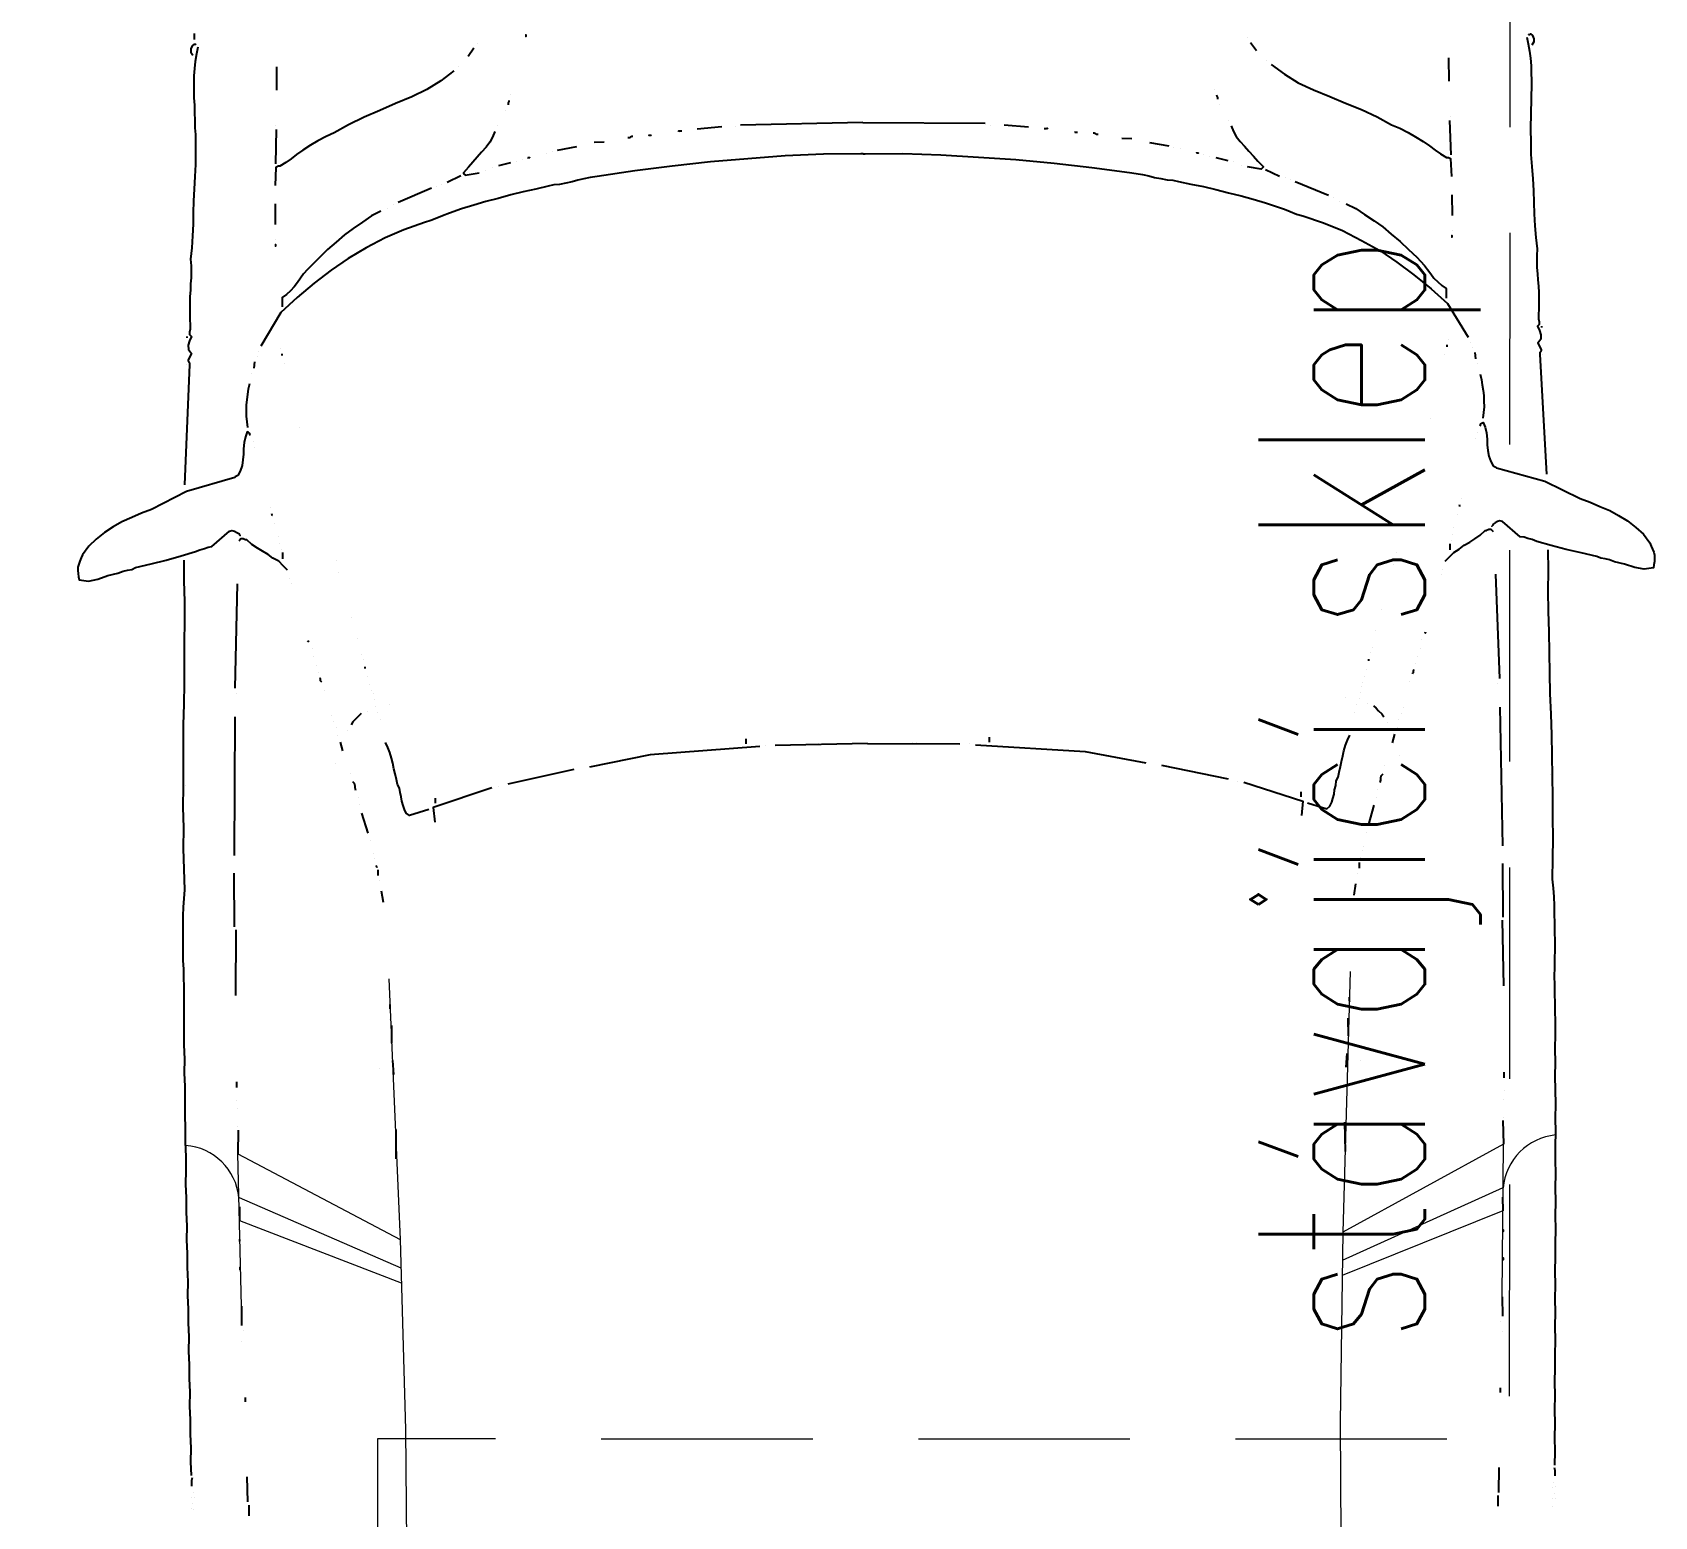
# Model space of a CAD drawing. Header units: metres. Extents: x -45 to 1930, y -347 to 488.
# Drawn here: x 36.345 to 38.294, y -29.025 to -27.243 of the extents above; entities that cross this region are included whole.
import ezdxf

# ---------------------------------------------------------------- set-up
doc = ezdxf.new("R2010")
doc.units = ezdxf.units.M
doc.linetypes.add('ČÁRKOVANÁ', pattern=[19.05, 12.7, -6.35])
doc.layers.add('popis', color=6, linetype='Continuous')
doc.layers.add('zariz.predmety', color=203, linetype='Continuous')
doc.styles.add('ROMANS', font='romans.shx', dxfattribs={"width": 0.7})

# ---------------------------------------------------------------- blocks, each defined once
blk = doc.blocks.new('BMW3-PUD')
at = {"lineweight": 0}
for p, q in [((2.5694, 0.7572), (2.3861, 0.7602)), ((2.3861, 0.7602), (2.4905, 0.5663)), ((2.4387, 0.7593), (2.5245, 0.5656)), ((2.4664, 0.7589), (2.5425, 0.5652)), ((2.4664, -0.7589), (2.5425, -0.5652)), ((2.3861, -0.7602), (2.4905, -0.5663)), ((2.4387, -0.7593), (2.5245, -0.5656)), ((2.5694, -0.7572), (2.3861, -0.7602))]:
    blk.add_line(p, q, dxfattribs=at)
for points in [[(1.5236, 0.7387), (1.5228, 0.7394), (1.5213, 0.7394), (1.5198, 0.7409), (1.519, 0.7424), (1.525, 0.7447), (1.5318, 0.7463), (1.5393, 0.7471), (1.546, 0.7472), (1.5528, 0.748), (1.5595, 0.7489), (1.5663, 0.7512), (1.5715, 0.7543), (1.5722, 0.7558), (1.573, 0.7573), (1.5737, 0.758), (1.5737, 0.758), (1.5902, 0.8161), (1.6115, 0.8584), (1.6159, 0.8704), (1.621, 0.8818), (1.6261, 0.8938), (1.632, 0.9044), (1.6386, 0.915), (1.6468, 0.9249), (1.6549, 0.934), (1.6653, 0.9416), (1.6691, 0.9432), (1.6728, 0.9447), (1.6765, 0.9462), (1.6803, 0.9471), (1.684, 0.9471), (1.6878, 0.9471), (1.6916, 0.9464), (1.6953, 0.9457), (1.697, 0.9345), (1.6948, 0.9232), (1.6905, 0.9111), (1.6876, 0.8991), (1.6855, 0.893), (1.684, 0.8878), (1.6833, 0.8825), (1.6811, 0.878), (1.6768, 0.8592), (1.6725, 0.8411), (1.6675, 0.823), (1.6625, 0.8057), (1.6603, 0.8004), (1.6588, 0.7951), (1.6574, 0.7906), (1.6567, 0.7861), (1.6382, 0.7648), (1.6375, 0.7618), (1.6382, 0.7588), (1.6398, 0.7558), (1.6413, 0.7536), (1.6413, 0.7536), (1.6428, 0.7529), (1.6436, 0.7521), (1.6436, 0.7521)], [(2.7721, 0.8189), (2.7556, 0.8195), (2.7391, 0.8193), (2.7225, 0.8198), (2.7053, 0.8196), (2.6887, 0.8202), (2.6722, 0.82), (2.6557, 0.8205), (2.6392, 0.8203), (2.6226, 0.8209), (2.6054, 0.8207), (2.5889, 0.8212), (2.5724, 0.821), (2.5558, 0.8216), (2.5393, 0.8214), (2.522, 0.8219), (2.5055, 0.8217), (2.489, 0.8223), (2.4725, 0.8221), (2.4559, 0.8226), (2.4387, 0.8224), (2.4221, 0.823), (2.4056, 0.8228), (2.3891, 0.8226), (2.3718, 0.8232), (2.3553, 0.823), (2.3388, 0.8235), (2.3215, 0.8233), (2.305, 0.8231), (2.2885, 0.8236), (2.272, 0.8234), (2.2547, 0.824), (2.2382, 0.8238), (2.2276, 0.8237), (2.2171, 0.8236), (2.2059, 0.8234), (2.1954, 0.8233), (2.1848, 0.8232), (2.1743, 0.8238), (2.1638, 0.8237), (2.1533, 0.8243), (2.1428, 0.8242), (2.1315, 0.824), (2.121, 0.8239), (2.1105, 0.8238), (2.1, 0.8237), (2.0895, 0.8235), (2.079, 0.8226), (2.0685, 0.8218), (2.0437, 0.8222), (2.0189, 0.8227), (1.9942, 0.8224), (1.9694, 0.8228), (1.9446, 0.8225), (1.9198, 0.8222), (1.8951, 0.822), (1.8703, 0.8217), (1.8455, 0.8206), (1.8207, 0.8203), (1.796, 0.82), (1.7712, 0.8197), (1.7464, 0.8194), (1.7224, 0.8192), (1.6976, 0.8196), (1.6728, 0.8193)], [(1.9431, 0.8203), (1.9431, 0.8203)], [(2.7751, 0.8182), (2.7781, 0.819), (2.7804, 0.819), (2.7826, 0.819), (2.7849, 0.8191)], [(2.7984, 0.8192), (2.7984, 0.8192)], [(2.8119, 0.8194), (2.8119, 0.8194)], [(1.0535, 0.8007), (1.0535, 0.8007), (1.0535, 0.8022), (1.0528, 0.8029), (1.0528, 0.8029), (1.055, 0.8052), (1.0587, 0.8067), (1.0625, 0.8068), (1.0663, 0.8046)], [(1.0566, 0.7984), (1.0648, 0.8), (1.0738, 0.8016), (1.0821, 0.8025), (1.0911, 0.8033), (1.1001, 0.8035), (1.1083, 0.8036), (1.1173, 0.8037), (1.1264, 0.803), (1.1354, 0.8031), (1.1444, 0.8025), (1.1534, 0.8026), (1.1617, 0.8019), (1.1707, 0.802), (1.1797, 0.8022), (1.1887, 0.8023), (1.1977, 0.8024), (1.212, 0.8033), (1.227, 0.8042), (1.2412, 0.8051), (1.2555, 0.8053), (1.269, 0.8055), (1.2833, 0.8064), (1.2975, 0.8073), (1.311, 0.809), (1.3193, 0.8083), (1.3268, 0.8084), (1.3335, 0.8085), (1.341, 0.8093), (1.3485, 0.8094), (1.356, 0.8103), (1.3636, 0.8104), (1.3718, 0.8104), (1.3756, 0.8105), (1.3786, 0.8105), (1.3816, 0.8106), (1.3853, 0.8106), (1.3883, 0.8099), (1.3914, 0.8099), (1.3951, 0.81), (1.3988, 0.8108), (1.4004, 0.8108), (1.4018, 0.8108), (1.4026, 0.8101), (1.4041, 0.8086), (1.4094, 0.8109), (1.4146, 0.8125), (1.4198, 0.8125), (1.4244, 0.8088), (1.4319, 0.8127), (1.4334, 0.8127), (1.4349, 0.812), (1.4356, 0.8112), (1.4379, 0.8112), (1.582, 0.8182)], [(1.4055, 0.8139), (1.4055, 0.8139), (1.4048, 0.8139), (1.4041, 0.8138), (1.4041, 0.8138)], [(1.4378, 0.8143), (1.4378, 0.8143)], [(2.7924, 0.8169), (2.7924, 0.8169)], [(2.7984, 0.8162), (2.7984, 0.8162)], [(2.8059, 0.8186), (2.8059, 0.8186)], [(2.8127, 0.8164), (2.8127, 0.8164)], [(2.8224, 0.8158), (2.8224, 0.8158)], [(1.8612, 0.76), (2.0279, 0.762)], [(2.1135, 0.7622), (2.0489, 0.7622)], [(2.1173, 0.7608), (2.1961, 0.7617)], [(2.2997, 0.7614), (2.3065, 0.7615)], [(2.3223, 0.7617), (2.3223, 0.7617)], [(2.332, 0.7604), (2.332, 0.7604)], [(2.3538, 0.7606), (2.3538, 0.7606)], [(2.3576, 0.7599), (2.3861, 0.7602)], [(1.4613, 0.7394), (1.468, 0.741), (1.474, 0.7418), (1.4807, 0.7427), (1.4867, 0.7435), (1.4935, 0.7436), (1.5003, 0.7437), (1.507, 0.743), (1.5138, 0.7423)], [(1.6856, 0.6955), (1.6802, 0.7007), (1.6749, 0.7059), (1.6711, 0.7127), (1.6665, 0.7186), (1.6627, 0.7253), (1.6588, 0.7313), (1.6543, 0.738), (1.6489, 0.7439), (1.6489, 0.7454), (1.6482, 0.7469), (1.6474, 0.7484), (1.6474, 0.7492), (1.6474, 0.7507), (1.6481, 0.7514), (1.6496, 0.7529), (1.6503, 0.7537)], [(1.7014, 0.7558), (1.8267, 0.7596)], [(1.8327, 0.7574), (1.8327, 0.7574)], [(2.4499, 0.7587), (2.4664, 0.7589)], [(2.489, 0.7592), (2.489, 0.7592), (2.4905, 0.7592), (2.4912, 0.7592), (2.4912, 0.7592)], [(2.4987, 0.7586), (2.4987, 0.7586)], [(2.5228, 0.7589), (2.5228, 0.7589), (2.5243, 0.7589), (2.525, 0.7589), (2.525, 0.7589)], [(2.5694, 0.7572), (2.5926, 0.7574)], [(2.5987, 0.7553), (2.5987, 0.7553)], [(2.6114, 0.7577), (2.6114, 0.7577)], [(2.679, 0.754), (2.6805, 0.754), (2.6813, 0.754), (2.6828, 0.754), (2.6843, 0.754)], [(2.8044, 0.7517), (2.7744, 0.7521)], [(2.8082, 0.7503), (2.821, 0.7504)], [(1.1907, 0), (1.1907, 0.0026), (1.1909, 0.0476), (1.1927, 0.0935), (1.1959, 0.1386), (1.1991, 0.1836), (1.2038, 0.2295), (1.2093, 0.2746), (1.2155, 0.3197), (1.2169, 0.328), (1.2183, 0.3356), (1.2197, 0.3431), (1.2219, 0.3499), (1.2233, 0.3574), (1.2247, 0.3649), (1.2254, 0.3717), (1.2268, 0.3785), (1.2304, 0.3935), (1.2332, 0.4086), (1.2368, 0.4236), (1.2411, 0.4387), (1.2447, 0.4538), (1.249, 0.4681), (1.2533, 0.4831), (1.2584, 0.4975), (1.2613, 0.5058), (1.2642, 0.5126), (1.2671, 0.5201), (1.2693, 0.5276), (1.278, 0.5525), (1.2875, 0.5752), (1.2993, 0.5978), (1.3118, 0.6198), (1.3258, 0.6402), (1.3413, 0.6607), (1.3583, 0.6811), (1.3761, 0.7009), (1.4164, 0.7254)], [(1.4224, 0.7277), (1.4224, 0.7277)], [(1.4291, 0.73), (1.4291, 0.73)], [(1.4351, 0.7331), (1.4426, 0.734)], [(1.4485, 0.7363), (1.4485, 0.7363)], [(1.5312, 0.735), (1.5312, 0.735)], [(1.5379, 0.7336), (1.5379, 0.7336)], [(1.081, 0.7041), (1.1088, 0.7044)], [(1.0873, 0.4909), (1.0991, 0.5068), (1.1094, 0.5235), (1.1182, 0.5416), (1.1262, 0.5612), (1.1343, 0.5801), (1.1423, 0.599), (1.1511, 0.6179), (1.1607, 0.6352), (1.165, 0.645), (1.1702, 0.6549), (1.1753, 0.664), (1.1812, 0.673), (1.1864, 0.6806), (1.1916, 0.6874), (1.196, 0.6935), (1.2004, 0.701), (1.2004, 0.7018), (1.2004, 0.7033), (1.2011, 0.704), (1.2019, 0.7056), (1.2236, 0.7066)], [(1.1515, 0.7057), (1.1515, 0.7057)], [(1.1561, 0.705), (1.1973, 0.7062)], [(1.2454, 0.7068), (1.2702, 0.7071)], [(1.2882, 0.7073), (1.2882, 0.7073)], [(1.2942, 0.7067), (1.2942, 0.7067), (1.2957, 0.7067), (1.2965, 0.7067), (1.2965, 0.7067)], [(1.6102, 0.7157), (1.6102, 0.7157)], [(1.62, 0.7136), (1.62, 0.7136), (1.6193, 0.7135), (1.6178, 0.7135), (1.6178, 0.7135)], [(1.6291, 0.7107), (1.6291, 0.7107)], [(1.6449, 0.7063), (1.6449, 0.7063)], [(1.6532, 0.7042), (1.6532, 0.7042)], [(1.6607, 0.7028), (1.6607, 0.7028)], [(1.2552, 0.58), (1.261, 0.5914), (1.2684, 0.602), (1.2758, 0.6133), (1.2832, 0.6239), (1.2921, 0.6338), (1.3009, 0.6444), (1.3106, 0.6543), (1.3202, 0.6642), (1.3247, 0.6687), (1.3299, 0.6733), (1.3351, 0.6771), (1.3403, 0.6809), (1.3455, 0.6847), (1.35, 0.6893), (1.3544, 0.6939), (1.3581, 0.6992), (1.3694, 0.6993)], [(1.4189, 0.7014), (1.4189, 0.7014)], [(1.4279, 0.7), (1.4279, 0.7), (1.4272, 0.7), (1.4257, 0.7), (1.4257, 0.7)], [(1.4377, 0.6971), (1.4377, 0.6971)], [(1.6645, 0.7013), (1.672, 0.7014)], [(1.6954, 0.6927), (1.6954, 0.6927)], [(1.7014, 0.6905), (1.7014, 0.6905)], [(1.5138, 0.6793), (1.5138, 0.6793)], [(1.7714, 0.6703), (1.7714, 0.6703), (1.7714, 0.6711), (1.7707, 0.6718), (1.7707, 0.6718)], [(1.7798, 0.6666), (1.7798, 0.6666)], [(1.7895, 0.6653), (1.7895, 0.6653)], [(1.8001, 0.6616), (1.8001, 0.6616)], [(1.8084, 0.6595), (1.8084, 0.6595)], [(1.8204, 0.6551), (1.8197, 0.6559), (1.8189, 0.6566), (1.8167, 0.6566), (1.8152, 0.6573)], [(1.8302, 0.6522), (1.8302, 0.6522)], [(1.8604, 0.6436), (1.8604, 0.6436)], [(1.6742, 0.6368), (1.6742, 0.6368)], [(1.6885, 0.634), (1.6885, 0.634)], [(1.8679, 0.6414), (1.8679, 0.6414)], [(1.8755, 0.6385), (1.8755, 0.6385)], [(1.8786, 0.625), (1.8786, 0.625)], [(1.8845, 0.6364), (1.8845, 0.6364)], [(1.9033, 0.6306), (1.8928, 0.6334)], [(1.9182, 0.639), (1.9182, 0.639)], [(1.7428, 0.6189), (1.7428, 0.6189)], [(1.7684, 0.6117), (1.7684, 0.6117)], [(1.788, 0.6074), (1.788, 0.6074)], [(1.794, 0.6052), (1.794, 0.6052)], [(1.8585, 0.6083), (1.8615, 0.6113), (1.8645, 0.6143), (1.8682, 0.6181), (1.8719, 0.6204)], [(1.9305, 0.6211), (1.9305, 0.6211)], [(1.9508, 0.6154), (1.9478, 0.6161), (1.9456, 0.6161), (1.9425, 0.6168), (1.9403, 0.619)], [(1.9591, 0.6125), (1.9591, 0.6125)], [(1.9681, 0.6111), (1.9681, 0.6111)], [(2.0021, 0.601), (1.978, 0.6082)], [(1.8046, 0.6031), (1.8046, 0.6031), (1.8038, 0.6031), (1.8023, 0.6031), (1.8023, 0.6031)], [(1.8143, 0.6002), (1.8143, 0.6002)], [(1.8234, 0.5981), (1.8234, 0.5981)], [(1.8309, 0.5952), (1.8309, 0.5952)], [(1.8347, 0.5937), (1.8347, 0.5937)], [(1.8422, 0.5923), (1.8422, 0.5923)], [(1.8498, 0.5909), (1.8498, 0.5909)], [(1.8556, 0.6007), (1.8556, 0.6007)], [(1.8573, 0.588), (1.8573, 0.588)], [(1.8664, 0.5851), (1.8664, 0.5851)], [(2.0111, 0.5981), (2.0111, 0.5981)], [(2.0269, 0.5945), (2.0269, 0.5945)], [(2.0322, 0.5931), (2.0322, 0.5931)], [(2.0435, 0.5902), (2.0435, 0.5902), (2.0427, 0.5909), (2.0412, 0.5917), (2.0412, 0.5917)], [(2.0465, 0.5895), (2.048, 0.5895), (2.0495, 0.5895), (2.051, 0.5895), (2.0533, 0.5896)], [(2.0593, 0.5874), (2.0593, 0.5874)], [(2.0856, 0.5832), (2.0721, 0.5853)], [(2.2845, 0.5893), (2.2845, 0.5893)], [(1.2522, 0.5725), (1.2522, 0.5725)], [(1.8477, 0.5743), (1.8477, 0.5743)], [(1.9744, 0.5278), (1.9816, 0.5512), (1.9786, 0.5549), (1.974, 0.5571), (1.9695, 0.5585), (1.9643, 0.56), (1.959, 0.5607), (1.9537, 0.5621), (1.9484, 0.5628), (1.9439, 0.565), (1.9379, 0.5664), (1.9311, 0.5678), (1.9251, 0.5693), (1.9183, 0.5707), (1.9123, 0.5721), (1.9055, 0.5743), (1.8995, 0.5765), (1.8934, 0.5794)], [(2.2081, 0.5764), (2.2096, 0.5764), (2.2103, 0.5764), (2.2118, 0.5764), (2.2133, 0.5765)], [(2.2268, 0.5766), (2.2268, 0.5766)], [(2.2336, 0.5745), (2.2547, 0.5747)], [(2.2922, 0.5721), (2.2757, 0.5734)], [(2.3936, 0.5703), (2.3583, 0.5699)], [(1.2281, 0.5189), (1.2449, 0.5589)], [(1.2471, 0.5649), (1.2471, 0.5649)], [(1.2237, 0.5068), (1.2237, 0.5068)], [(1.2259, 0.5129), (1.2259, 0.5129)], [(1.949, 0.4517), (1.9722, 0.5225), (1.9895, 0.5205)], [(1.961, 0.5201), (1.9625, 0.5202), (1.964, 0.5202), (1.9647, 0.5202), (1.967, 0.5202)], [(1.2135, 0.4834), (1.2216, 0.5001)], [(1.0605, 0.4666), (1.0702, 0.4735)], [(1.0821, 0.4849), (1.0821, 0.4849)], [(1.1607, 0.4423), (1.1674, 0.4453), (1.1734, 0.4484), (1.1794, 0.453), (1.1853, 0.4583), (1.1912, 0.4636), (1.1972, 0.469), (1.2031, 0.4743), (1.2098, 0.4804), (1.2106, 0.4804), (1.2113, 0.4797), (1.2121, 0.4789), (1.2128, 0.4782), (1.21, 0.4616)], [(1.0546, 0.4627), (1.0546, 0.4627)], [(1.2079, 0.4541), (1.2079, 0.4541)], [(1.1353, 0.4292), (1.1353, 0.4292)], [(1.154, 0.4392), (1.154, 0.4392)], [(1.1985, 0.4239), (1.202, 0.4382)], [(1.2035, 0.445), (1.2035, 0.445)], [(1.9277, 0.353), (1.9447, 0.4328)], [(1.9476, 0.4441), (1.9476, 0.4441)], [(1.1166, 0.4229), (1.1166, 0.4229)], [(1.1234, 0.4253), (1.1249, 0.4253), (1.1264, 0.4261), (1.1271, 0.4261), (1.1286, 0.4261)], [(1.197, 0.4164), (1.197, 0.4164)], [(1.1927, 0.4006), (1.1927, 0.4006), (1.1927, 0.4021), (1.1927, 0.4028), (1.1927, 0.4028)], [(1.1949, 0.4089), (1.1949, 0.4089)], [(1.1855, 0.3735), (1.1855, 0.3735)], [(1.1877, 0.381), (1.1877, 0.381)], [(1.1799, 0.3441), (1.1841, 0.3675)], [(1.9018, 0.1297), (1.9108, 0.2612), (1.9249, 0.3342)], [(1.1743, 0.311), (1.1749, 0.323)], [(1.1679, 0.2764), (1.1679, 0.2779), (1.1687, 0.2794), (1.1694, 0.2802), (1.1694, 0.2824)], [(1.1667, 0.2546), (1.1667, 0.2546), (1.1667, 0.2561), (1.1667, 0.2568), (1.1666, 0.2576)], [(1.1619, 0.2177), (1.1619, 0.2193), (1.1619, 0.22), (1.1618, 0.2215), (1.1626, 0.2222)], [(1.1572, 0.1696), (1.1598, 0.199)], [(1.153, 0), (1.1552, 0.1471)], [(1.1574, 0.1531), (1.1574, 0.1531)], [(1.8926, 0.1461), (1.8941, 0.1461), (1.8956, 0.1462), (1.8964, 0.1462), (1.8986, 0.1462)], [(1.9004, 0.1222), (1.9004, 0.1222)], [(1.8992, 0), (1.9005, 0.1109)], [(1.8988, 0.0588), (1.8988, 0.0588)], [(1.8987, 0.0535), (1.8987, 0.0535)], [(1.153, 0), (1.1552, -0.1471)], [(1.1907, 0), (1.1907, -0.0026), (1.1909, -0.0476), (1.1927, -0.0935), (1.1959, -0.1386), (1.1991, -0.1836), (1.2038, -0.2295), (1.2093, -0.2746), (1.2155, -0.3197), (1.2169, -0.328), (1.2183, -0.3356), (1.2197, -0.3431), (1.2219, -0.3499), (1.2233, -0.3574), (1.2247, -0.3649), (1.2254, -0.3717), (1.2268, -0.3785), (1.2304, -0.3935), (1.2332, -0.4086), (1.2368, -0.4236), (1.2411, -0.4387), (1.2447, -0.4538), (1.249, -0.4681), (1.2533, -0.4831), (1.2584, -0.4975), (1.2613, -0.5058), (1.2642, -0.5126), (1.2671, -0.5201), (1.2693, -0.5276), (1.278, -0.5525), (1.2875, -0.5752), (1.2993, -0.5978), (1.3118, -0.6198), (1.3258, -0.6402), (1.3413, -0.6607), (1.3583, -0.6811), (1.3761, -0.7009), (1.4164, -0.7254)], [(1.8992, 0), (1.9005, -0.1109)], [(1.8987, -0.0535), (1.8987, -0.0535)], [(1.8988, -0.0588), (1.8988, -0.0588)], [(1.9004, -0.1222), (1.9004, -0.1222)], [(1.9018, -0.1297), (1.9108, -0.2612), (1.9249, -0.3342)], [(1.1574, -0.1531), (1.1574, -0.1531)], [(1.8926, -0.1461), (1.8941, -0.1461), (1.8956, -0.1462), (1.8964, -0.1462), (1.8986, -0.1462)], [(1.1572, -0.1696), (1.1598, -0.199)], [(1.1619, -0.2177), (1.1619, -0.2193), (1.1619, -0.22), (1.1618, -0.2215), (1.1626, -0.2222)], [(1.1667, -0.2546), (1.1667, -0.2546), (1.1667, -0.2561), (1.1667, -0.2568), (1.1666, -0.2576)], [(1.1679, -0.2764), (1.1679, -0.2779), (1.1687, -0.2794), (1.1694, -0.2802), (1.1694, -0.2824)], [(1.1743, -0.311), (1.1749, -0.323)], [(1.1799, -0.3441), (1.1841, -0.3675)], [(1.9277, -0.353), (1.9447, -0.4328)], [(1.1855, -0.3735), (1.1855, -0.3735)], [(1.1877, -0.381), (1.1877, -0.381)], [(1.0448, -0.4041), (1.0448, -0.4041), (1.0463, -0.4041), (1.047, -0.4041), (1.047, -0.4041)], [(1.1927, -0.4006), (1.1927, -0.4006), (1.1927, -0.4021), (1.1927, -0.4028), (1.1927, -0.4028)], [(1.1949, -0.4089), (1.1949, -0.4089)], [(1.1166, -0.4229), (1.1166, -0.4229)], [(1.1234, -0.4253), (1.1249, -0.4253), (1.1264, -0.4261), (1.1271, -0.4261), (1.1286, -0.4261)], [(1.197, -0.4164), (1.197, -0.4164)], [(1.1985, -0.4239), (1.202, -0.4382)], [(1.1353, -0.4292), (1.1353, -0.4292)], [(1.154, -0.4392), (1.154, -0.4392)], [(1.1607, -0.4423), (1.1674, -0.4453), (1.1734, -0.4484), (1.1794, -0.453), (1.1853, -0.4583), (1.1912, -0.4636), (1.1972, -0.469), (1.2031, -0.4743), (1.2098, -0.4804), (1.2106, -0.4804), (1.2113, -0.4797), (1.2121, -0.4789), (1.2128, -0.4782), (1.21, -0.4616)], [(1.2035, -0.445), (1.2035, -0.445)], [(1.9476, -0.4441), (1.9476, -0.4441)], [(1.0546, -0.4627), (1.0546, -0.4627)], [(1.0605, -0.4666), (1.0702, -0.4735)], [(1.2079, -0.4541), (1.2079, -0.4541)], [(1.949, -0.4517), (1.9722, -0.5225), (1.9895, -0.5205)], [(1.0821, -0.4849), (1.0821, -0.4849)], [(1.2135, -0.4834), (1.2216, -0.5001)], [(1.0873, -0.4909), (1.0991, -0.5068), (1.1094, -0.5235), (1.1182, -0.5416), (1.1262, -0.5612), (1.1343, -0.5801), (1.1423, -0.599), (1.1511, -0.6179), (1.1607, -0.6352), (1.165, -0.645), (1.1702, -0.6549), (1.1753, -0.664), (1.1812, -0.673), (1.1864, -0.6806), (1.1916, -0.6874), (1.196, -0.6935), (1.2004, -0.701), (1.2004, -0.7018), (1.2004, -0.7033), (1.2011, -0.704), (1.2019, -0.7056), (1.2236, -0.7066)], [(1.2237, -0.5068), (1.2237, -0.5068)], [(1.2259, -0.5129), (1.2259, -0.5129)], [(1.2281, -0.5189), (1.2449, -0.5589)], [(1.961, -0.5201), (1.9625, -0.5202), (1.964, -0.5202), (1.9647, -0.5202), (1.967, -0.5202)], [(1.9744, -0.5278), (1.9816, -0.5512), (1.9786, -0.5549), (1.974, -0.5571), (1.9695, -0.5585), (1.9643, -0.56), (1.959, -0.5607), (1.9537, -0.5621), (1.9484, -0.5628), (1.9439, -0.565), (1.9379, -0.5664), (1.9311, -0.5678), (1.9251, -0.5693), (1.9183, -0.5707), (1.9123, -0.5721), (1.9055, -0.5743), (1.8995, -0.5765), (1.8934, -0.5794)], [(1.2471, -0.5649), (1.2471, -0.5649)], [(1.2522, -0.5725), (1.2522, -0.5725)], [(1.2552, -0.58), (1.261, -0.5914), (1.2684, -0.602), (1.2758, -0.6133), (1.2832, -0.6239), (1.2921, -0.6338), (1.3009, -0.6444), (1.3106, -0.6543), (1.3202, -0.6642), (1.3247, -0.6687), (1.3299, -0.6733), (1.3351, -0.6771), (1.3403, -0.6809), (1.3455, -0.6847), (1.35, -0.6893), (1.3544, -0.6939), (1.3581, -0.6992), (1.3694, -0.6993)], [(1.8477, -0.5743), (1.8477, -0.5743)], [(2.0856, -0.5832), (2.0721, -0.5853)], [(2.2081, -0.5764), (2.2096, -0.5764), (2.2103, -0.5764), (2.2118, -0.5764), (2.2133, -0.5765)], [(2.2268, -0.5766), (2.2268, -0.5766)], [(2.2336, -0.5745), (2.2547, -0.5747)], [(2.2922, -0.5721), (2.2757, -0.5734)], [(2.3936, -0.5703), (2.3583, -0.5699)], [(1.8046, -0.6031), (1.8046, -0.6031), (1.8038, -0.6031), (1.8023, -0.6031), (1.8023, -0.6031)], [(1.8143, -0.6002), (1.8143, -0.6002)], [(1.8234, -0.5981), (1.8234, -0.5981)], [(1.8309, -0.5952), (1.8309, -0.5952)], [(1.8347, -0.5937), (1.8347, -0.5937)], [(1.8422, -0.5923), (1.8422, -0.5923)], [(1.8498, -0.5909), (1.8498, -0.5909)], [(1.8556, -0.6007), (1.8556, -0.6007)], [(1.8573, -0.588), (1.8573, -0.588)], [(1.8664, -0.5851), (1.8664, -0.5851)], [(2.0021, -0.601), (1.978, -0.6082)], [(2.0111, -0.5981), (2.0111, -0.5981)], [(2.0269, -0.5945), (2.0269, -0.5945)], [(2.0322, -0.5931), (2.0322, -0.5931)], [(2.0435, -0.5902), (2.0435, -0.5902), (2.0427, -0.5909), (2.0412, -0.5917), (2.0412, -0.5917)], [(2.0465, -0.5895), (2.048, -0.5895), (2.0495, -0.5895), (2.051, -0.5895), (2.0533, -0.5896)], [(2.0593, -0.5874), (2.0593, -0.5874)], [(2.2845, -0.5893), (2.2845, -0.5893)], [(1.7428, -0.6189), (1.7428, -0.6189)], [(1.7684, -0.6117), (1.7684, -0.6117)], [(1.788, -0.6074), (1.788, -0.6074)], [(1.794, -0.6052), (1.794, -0.6052)], [(1.8585, -0.6083), (1.8615, -0.6113), (1.8645, -0.6143), (1.8682, -0.6181), (1.8719, -0.6204)], [(1.9305, -0.6211), (1.9305, -0.6211)], [(1.9508, -0.6154), (1.9478, -0.6161), (1.9456, -0.6161), (1.9425, -0.6168), (1.9403, -0.619)], [(1.9591, -0.6125), (1.9591, -0.6125)], [(1.9681, -0.6111), (1.9681, -0.6111)], [(1.6742, -0.6368), (1.6742, -0.6368)], [(1.6885, -0.634), (1.6885, -0.634)], [(1.8679, -0.6414), (1.8679, -0.6414)], [(1.8755, -0.6385), (1.8755, -0.6385)], [(1.8786, -0.625), (1.8786, -0.625)], [(1.8845, -0.6364), (1.8845, -0.6364)], [(1.9033, -0.6306), (1.8928, -0.6334)], [(1.9182, -0.639), (1.9182, -0.639)], [(1.8001, -0.6616), (1.8001, -0.6616)], [(1.8084, -0.6595), (1.8084, -0.6595)], [(1.8204, -0.6551), (1.8197, -0.6559), (1.8189, -0.6566), (1.8167, -0.6566), (1.8152, -0.6573)], [(1.8302, -0.6522), (1.8302, -0.6522)], [(1.8604, -0.6436), (1.8604, -0.6436)], [(1.5138, -0.6793), (1.5138, -0.6793)], [(1.7714, -0.6703), (1.7714, -0.6703), (1.7714, -0.6711), (1.7707, -0.6718), (1.7707, -0.6718)], [(1.7798, -0.6666), (1.7798, -0.6666)], [(1.7895, -0.6653), (1.7895, -0.6653)], [(1.4189, -0.7014), (1.4189, -0.7014)], [(1.4279, -0.7), (1.4279, -0.7), (1.4272, -0.7), (1.4257, -0.7), (1.4257, -0.7)], [(1.4377, -0.6971), (1.4377, -0.6971)], [(1.6856, -0.6955), (1.6802, -0.7007), (1.6749, -0.7059), (1.6711, -0.7127), (1.6665, -0.7186), (1.6627, -0.7253), (1.6588, -0.7313), (1.6543, -0.738), (1.6489, -0.7439), (1.6489, -0.7454), (1.6482, -0.7469), (1.6474, -0.7484), (1.6474, -0.7492), (1.6474, -0.7507), (1.6481, -0.7514), (1.6496, -0.7529), (1.6503, -0.7537)], [(1.6645, -0.7013), (1.672, -0.7014)], [(1.6954, -0.6927), (1.6954, -0.6927)], [(1.7014, -0.6905), (1.7014, -0.6905)], [(1.081, -0.7041), (1.1088, -0.7044)], [(1.1515, -0.7057), (1.1515, -0.7057)], [(1.1561, -0.705), (1.1973, -0.7062)], [(1.2454, -0.7068), (1.2702, -0.7071)], [(1.2882, -0.7073), (1.2882, -0.7073)], [(1.2942, -0.7067), (1.2942, -0.7067), (1.2957, -0.7067), (1.2965, -0.7067), (1.2965, -0.7067)], [(1.6102, -0.7157), (1.6102, -0.7157)], [(1.62, -0.7136), (1.62, -0.7136), (1.6193, -0.7135), (1.6178, -0.7135), (1.6178, -0.7135)], [(1.6291, -0.7107), (1.6291, -0.7107)], [(1.6449, -0.7063), (1.6449, -0.7063)], [(1.6532, -0.7042), (1.6532, -0.7042)], [(1.6607, -0.7028), (1.6607, -0.7028)], [(1.4224, -0.7277), (1.4224, -0.7277)], [(1.4291, -0.73), (1.4291, -0.73)], [(1.4351, -0.7331), (1.4426, -0.734)], [(1.4485, -0.7363), (1.4485, -0.7363)], [(1.4613, -0.7394), (1.468, -0.741), (1.474, -0.7418), (1.4807, -0.7427), (1.4867, -0.7435), (1.4935, -0.7436), (1.5003, -0.7437), (1.507, -0.743), (1.5138, -0.7423)], [(1.5236, -0.7387), (1.5228, -0.7394), (1.5213, -0.7394), (1.5198, -0.7409), (1.519, -0.7424), (1.525, -0.7447), (1.5318, -0.7463), (1.5393, -0.7471), (1.546, -0.7472), (1.5528, -0.748), (1.5595, -0.7489), (1.5663, -0.7512), (1.5715, -0.7543), (1.5722, -0.7558), (1.573, -0.7573), (1.5737, -0.758), (1.5737, -0.758), (1.5902, -0.8161), (1.6115, -0.8584), (1.6159, -0.8704), (1.621, -0.8818), (1.6261, -0.8938), (1.632, -0.9044), (1.6386, -0.915), (1.6468, -0.9249), (1.6549, -0.934), (1.6653, -0.9416), (1.6691, -0.9432), (1.6728, -0.9447), (1.6765, -0.9462), (1.6803, -0.9471), (1.684, -0.9471), (1.6878, -0.9471), (1.6916, -0.9464), (1.6953, -0.9457), (1.697, -0.9345), (1.6948, -0.9232), (1.6905, -0.9111), (1.6876, -0.8991), (1.6855, -0.893), (1.684, -0.8878), (1.6833, -0.8825), (1.6811, -0.878), (1.6768, -0.8592), (1.6725, -0.8411), (1.6675, -0.823), (1.6625, -0.8057), (1.6603, -0.8004), (1.6588, -0.7951), (1.6574, -0.7906), (1.6567, -0.7861), (1.6382, -0.7648), (1.6375, -0.7618), (1.6382, -0.7588), (1.6398, -0.7558), (1.6413, -0.7536), (1.6413, -0.7536), (1.6428, -0.7529), (1.6436, -0.7521), (1.6436, -0.7521)], [(1.5312, -0.735), (1.5312, -0.735)], [(1.5379, -0.7336), (1.5379, -0.7336)], [(1.7014, -0.7558), (1.8267, -0.7596)], [(1.8327, -0.7574), (1.8327, -0.7574)], [(1.8612, -0.76), (2.0279, -0.762)], [(2.3576, -0.7599), (2.3861, -0.7602)], [(2.4499, -0.7587), (2.4664, -0.7589)], [(2.489, -0.7592), (2.489, -0.7592), (2.4905, -0.7592), (2.4912, -0.7592), (2.4912, -0.7592)], [(2.4987, -0.7586), (2.4987, -0.7586)], [(2.5228, -0.7589), (2.5228, -0.7589), (2.5243, -0.7589), (2.525, -0.7589), (2.525, -0.7589)], [(2.5694, -0.7572), (2.5926, -0.7574)], [(2.5987, -0.7553), (2.5987, -0.7553)], [(2.6114, -0.7577), (2.6114, -0.7577)], [(2.679, -0.754), (2.6805, -0.754), (2.6813, -0.754), (2.6828, -0.754), (2.6843, -0.754)], [(2.8044, -0.7517), (2.7744, -0.7521)], [(2.8082, -0.7503), (2.821, -0.7504)], [(2.1135, -0.7622), (2.0489, -0.7622)], [(2.1173, -0.7608), (2.1961, -0.7617)], [(2.2997, -0.7614), (2.3065, -0.7615)], [(2.3223, -0.7617), (2.3223, -0.7617)], [(2.332, -0.7604), (2.332, -0.7604)], [(2.3538, -0.7606), (2.3538, -0.7606)], [(1.0566, -0.7984), (1.0648, -0.8), (1.0738, -0.8016), (1.0821, -0.8025), (1.0911, -0.8033), (1.1001, -0.8035), (1.1083, -0.8036), (1.1173, -0.8037), (1.1264, -0.803), (1.1354, -0.8031), (1.1444, -0.8025), (1.1534, -0.8026), (1.1617, -0.8019), (1.1707, -0.802), (1.1797, -0.8022), (1.1887, -0.8023), (1.1977, -0.8024), (1.212, -0.8033), (1.227, -0.8042), (1.2412, -0.8051), (1.2555, -0.8053), (1.269, -0.8055), (1.2833, -0.8064), (1.2975, -0.8073), (1.311, -0.809), (1.3193, -0.8083), (1.3268, -0.8084), (1.3335, -0.8085), (1.341, -0.8093), (1.3485, -0.8094), (1.356, -0.8103), (1.3636, -0.8104), (1.3718, -0.8104), (1.3756, -0.8105), (1.3786, -0.8105), (1.3816, -0.8106), (1.3853, -0.8106), (1.3883, -0.8099), (1.3914, -0.8099), (1.3951, -0.81), (1.3988, -0.8108), (1.4004, -0.8108), (1.4018, -0.8108), (1.4026, -0.8101), (1.4041, -0.8086), (1.4094, -0.8109), (1.4146, -0.8125), (1.4198, -0.8125), (1.4244, -0.8088), (1.4319, -0.8127), (1.4334, -0.8127), (1.4349, -0.812), (1.4356, -0.8112), (1.4379, -0.8112), (1.582, -0.8182)], [(1.04, -0.8027), (1.0475, -0.8028)], [(1.0535, -0.8007), (1.0535, -0.8007), (1.0535, -0.8022), (1.0528, -0.8029), (1.0528, -0.8029), (1.055, -0.8052), (1.0587, -0.8067), (1.0625, -0.8068), (1.0663, -0.8046)], [(1.4055, -0.8139), (1.4055, -0.8139), (1.4048, -0.8139), (1.4041, -0.8138), (1.4041, -0.8138)], [(1.4378, -0.8143), (1.4378, -0.8143)], [(2.7751, -0.8182), (2.7781, -0.819), (2.7804, -0.819), (2.7826, -0.819), (2.7849, -0.8191)], [(2.7924, -0.8169), (2.7924, -0.8169)], [(2.7984, -0.8162), (2.7984, -0.8162)], [(2.8059, -0.8186), (2.8059, -0.8186)], [(2.8127, -0.8164), (2.8127, -0.8164)], [(2.7721, -0.8189), (2.7556, -0.8195), (2.7391, -0.8193), (2.7225, -0.8198), (2.7053, -0.8196), (2.6887, -0.8202), (2.6722, -0.82), (2.6557, -0.8205), (2.6392, -0.8203), (2.6226, -0.8209), (2.6054, -0.8207), (2.5889, -0.8212), (2.5724, -0.821), (2.5558, -0.8216), (2.5393, -0.8214), (2.522, -0.8219), (2.5055, -0.8217), (2.489, -0.8223), (2.4725, -0.8221), (2.4559, -0.8226), (2.4387, -0.8224), (2.4221, -0.823), (2.4056, -0.8228), (2.3891, -0.8226), (2.3718, -0.8232), (2.3553, -0.823), (2.3388, -0.8235), (2.3215, -0.8233), (2.305, -0.8231), (2.2885, -0.8236), (2.272, -0.8234), (2.2547, -0.824), (2.2382, -0.8238), (2.2276, -0.8237), (2.2171, -0.8236), (2.2059, -0.8234), (2.1954, -0.8233), (2.1848, -0.8232), (2.1743, -0.8238), (2.1638, -0.8237), (2.1533, -0.8243), (2.1428, -0.8242), (2.1315, -0.824), (2.121, -0.8239), (2.1105, -0.8238), (2.1, -0.8237), (2.0895, -0.8235), (2.079, -0.8226), (2.0685, -0.8218), (2.0437, -0.8222), (2.0189, -0.8227), (1.9942, -0.8224), (1.9694, -0.8228), (1.9446, -0.8225), (1.9198, -0.8222), (1.8951, -0.822), (1.8703, -0.8217), (1.8455, -0.8206), (1.8207, -0.8203), (1.796, -0.82), (1.7712, -0.8197), (1.7464, -0.8194), (1.7224, -0.8192), (1.6976, -0.8196), (1.6728, -0.8193)], [(1.9431, -0.8203), (1.9431, -0.8203)], [(2.7984, -0.8192), (2.7984, -0.8192)], [(2.8119, -0.8194), (2.8119, -0.8194)]]:
    blk.add_lwpolyline(points)
for points in [[(2.1773, 0.5775), (2.4905, 0.5663), (2.7189, 0.5615), (2.9922, 0.561), (3.0454, 0.5676), (3.0447, 0.5676), (3.0432, 0.5676), (3.0424, 0.5668), (3.0409, 0.5668)], [(2.1773, -0.5775), (2.4905, -0.5663), (2.7189, -0.5615), (2.9922, -0.561), (3.0454, -0.5676), (3.0447, -0.5676), (3.0432, -0.5676), (3.0424, -0.5668), (3.0409, -0.5668)]]:
    blk.add_lwpolyline(points, dxfattribs=at)
for centre, start, end in [((2.4455, 0.8293), 185.0865, 264.4197), ((2.4455, -0.8293), 95.5803, 174.9135)]:
    blk.add_arc(centre, 0.0702, start, end, dxfattribs=at)

msp = doc.modelspace()

# ---------------------------------------------------------------- linework, layer by layer
at = {"layer": 'zariz.predmety', "linetype": 'ČÁRKOVANÁ', "lineweight": 0, "ltscale": 0.02, "flags": 128}
msp.add_lwpolyline([(35.85081, -25.561896), (38.12081, -25.562688), (38.119635, -28.932688), (36.759635, -28.932213), (36.759143, -30.342213), (36.909143, -30.342265), (36.908833, -31.232265), (36.758833, -31.232213), (36.758623, -31.832213), (34.236192, -31.831333), (33.711513, -30.91115), (35.848944, -30.911896)], close=True, dxfattribs=at)

# ---------------------------------------------------------------- block references
at = {"linetype": 'Continuous', "lineweight": 0, "rotation": 270.4362973052338}
msp.add_blockref('BMW3-PUD', (37.334184, -26.197817), dxfattribs=at)

# ---------------------------------------------------------------- texts
at = {"layer": 'popis', "linetype": 'Continuous', "lineweight": 0, "insert": (37.81817, -28.818134), "char_height": 0.2, "width": 2.0828564, "attachment_point": 1, "rotation": 90, "style": 'ROMANS'}
msp.add_mtext('stávající sklep', dxfattribs=at)

doc.saveas('drawing.dxf')
